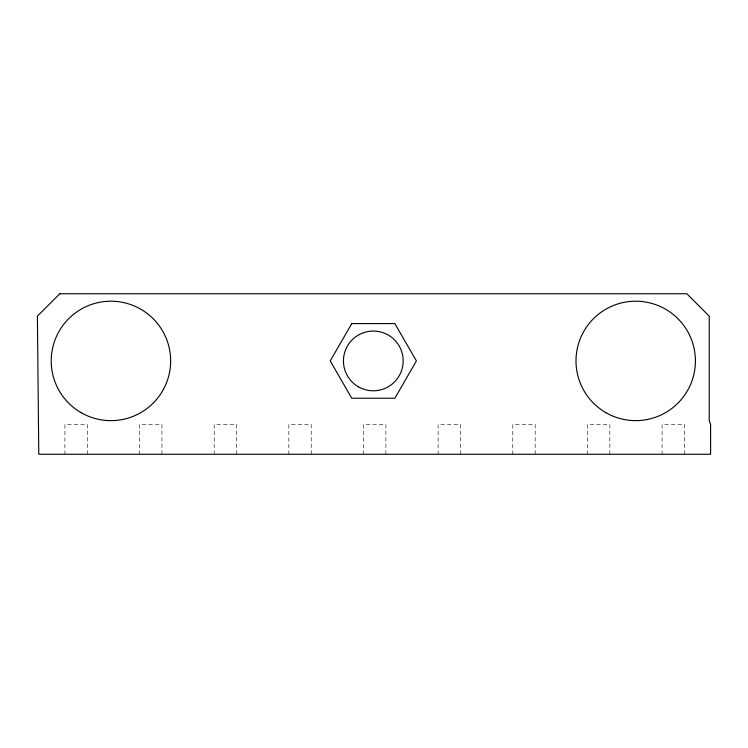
<?xml version="1.0" encoding="UTF-8"?>
<svg xmlns="http://www.w3.org/2000/svg" width="748" height="748" viewBox="0 0 748 748"><rect width="100%" height="100%" fill="white"/><g stroke="black" fill="none" stroke-linecap="round" stroke-linejoin="round"><path stroke-width="0.56" stroke-dasharray="3.74 2.81" d="M684.476 454.26L684.476 424.406L662.083 424.406L662.083 454.26M609.826 454.26L609.826 424.406L587.432 424.406L587.432 454.26M535.175 454.26L535.175 424.406L512.782 424.406L512.782 454.26M460.534 454.26L460.534 424.406L438.141 424.406L438.141 454.26M385.884 454.26L385.884 424.406L363.491 424.406L363.491 454.26M311.233 454.26L311.233 424.406L288.84 424.406L288.84 454.26M236.592 454.26L236.592 424.406L214.199 424.406L214.199 454.26M161.942 454.26L161.942 424.406L139.549 424.406L139.549 454.26M87.292 454.26L87.292 424.406L64.898 424.406L64.898 454.26"/><path stroke-width="1.12" d="M351.766 323.594L330.214 360.919L351.766 398.245L394.86 398.245L416.412 360.919L394.86 323.594L351.766 323.594M59.793 293.74L37.4 316.133L38.774 454.26L710.6 454.26L710.6 424.406L709.226 420.638L709.226 316.133L686.832 293.74L59.793 293.74M81.065 412.634A59.718 59.718 0 0 0 170.647 360.919A59.718 59.718 0 0 0 81.065 309.204A59.718 59.718 0 0 0 81.065 412.634M605.843 412.634A59.718 59.718 0 0 0 695.416 360.919A59.718 59.718 0 0 0 605.843 309.204A59.718 59.718 0 0 0 605.843 412.634M358.386 386.781A29.855 29.855 0 0 0 403.172 360.919A29.855 29.855 0 0 0 358.386 335.057A29.855 29.855 0 0 0 358.386 386.781"/></g></svg>
